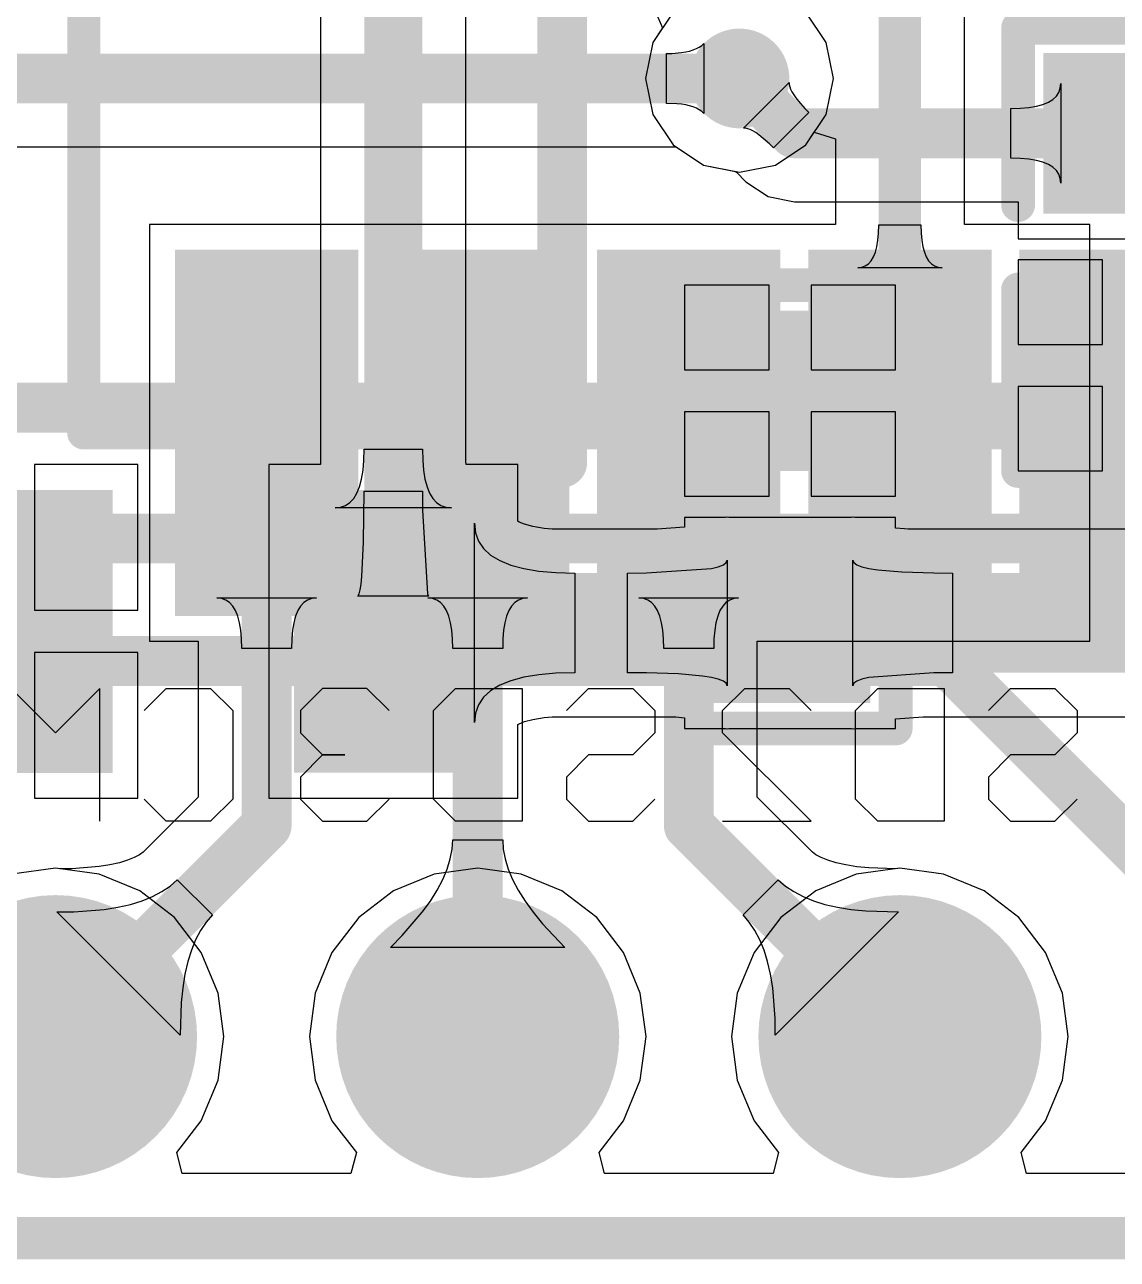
# Model space of a CAD drawing. Header units: millimetres. Extents: x 2.44 to 5.37, y 2.91 to 4.14.
# Drawn here: x 4.1077 to 4.3665, y 2.9072 to 3.1997 of the extents above; entities that cross this region are included whole.
import ezdxf

# ---------------------------------------------------------------- set-up
doc = ezdxf.new("R2010")
doc.units = ezdxf.units.MM
doc.header["$MEASUREMENT"] = 0
for name, color, linetype in [('BottomLayer', 5, 'Continuous'), ('BottomOverlay', 54, 'Continuous'), ('BottomPaste', 16, 'Continuous'), ('BottomSolder', 6, 'Continuous'), ('KeepOutLayer', 6, 'Continuous'), ('MidLayer1', 16, 'Continuous'), ('MidLayer2', 76, 'Continuous'), ('MultiLayer', 9, 'Continuous'), ('PadHoleLayer', 156, 'Continuous'), ('TopLayer', 1, 'Continuous'), ('TopOverlay', 2, 'Continuous'), ('TopPaste', 8, 'Continuous'), ('TopSolder', 216, 'Continuous'), ('ViaHoleLayer', 16, 'Continuous')]:
    doc.layers.add(name, color=color, linetype=linetype)

# ---------------------------------------------------------------- blocks, each defined once
blk = doc.blocks.new('C0603_1')
at = {"layer": 'TopLayer'}
for points in [[(-0.014, -0.008), (0.016, -0.008), (-0.014, 0.022), (0.016, 0.022)], [(0.041, -0.008), (0.071, -0.008), (0.041, 0.022), (0.071, 0.022)]]:
    blk.add_solid(points, dxfattribs=at)
at = {"layer": 'TopOverlay', "const_width": 0.008}
for points in [[(-0.024, -0.018), (-0.024, 0.032)], [(0.018, 0.032), (-0.024, 0.032)], [(0.08, 0.032), (0.038, 0.032)], [(0.081, -0.018), (0.081, 0.032)], [(0.018, -0.018), (-0.024, -0.018)], [(0.08, -0.018), (0.038, -0.018)]]:
    blk.add_lwpolyline(points, dxfattribs=at)
at = {"layer": 'TopOverlay', "const_width": 0.004}
for points in [[(-0.026, 0.032, 1), (-0.022, 0.032, 1)], [(-0.026, 0.032, 1), (-0.022, 0.032, 1)], [(0.016, 0.032, 1), (0.02, 0.032, 1)], [(0.036, 0.032, 1), (0.04, 0.032, 1)], [(0.078, 0.032, 1), (0.082, 0.032, 1)], [(0.079, 0.032, 1), (0.083, 0.032, 1)], [(-0.026, -0.018, 1), (-0.022, -0.018, 1)], [(-0.026, -0.018, 1), (-0.022, -0.018, 1)], [(0.016, -0.018, 1), (0.02, -0.018, 1)], [(0.036, -0.018, 1), (0.04, -0.018, 1)], [(0.078, -0.018, 1), (0.082, -0.018, 1)], [(0.079, -0.018, 1), (0.083, -0.018, 1)]]:
    blk.add_lwpolyline(points, format="xyb", close=True, dxfattribs=at)
at = {"layer": 'TopPaste'}
for points in [[(-0.014, -0.008), (0.016, -0.008), (-0.014, 0.022), (0.016, 0.022)], [(0.041, -0.008), (0.071, -0.008), (0.041, 0.022), (0.071, 0.022)]]:
    blk.add_solid(points, dxfattribs=at)
at = {"layer": 'TopSolder'}
for points in [[(-0.018, -0.012), (0.02, -0.012), (-0.018, 0.026), (0.02, 0.026)], [(0.037, -0.012), (0.075, -0.012), (0.037, 0.026), (0.075, 0.026)]]:
    blk.add_solid(points, dxfattribs=at)
blk = doc.blocks.new('C0603_9')
at = {"layer": 'TopLayer'}
for points in [[(-0.014, -0.008), (0.016, -0.008), (-0.014, 0.022), (0.016, 0.022)], [(0.041, -0.008), (0.071, -0.008), (0.041, 0.022), (0.071, 0.022)]]:
    blk.add_solid(points, dxfattribs=at)
at = {"layer": 'TopOverlay', "const_width": 0.008}
for points in [[(-0.024, 0.032), (0.018, 0.032)], [(-0.024, 0.032), (-0.024, -0.018)], [(0.038, 0.032), (0.08, 0.032)], [(0.081, 0.032), (0.081, -0.018)], [(-0.024, -0.018), (0.018, -0.018)], [(0.038, -0.018), (0.08, -0.018)]]:
    blk.add_lwpolyline(points, dxfattribs=at)
at = {"layer": 'TopOverlay', "const_width": 0.004}
for points in [[(-0.026, 0.032, 1), (-0.022, 0.032, 1)], [(-0.026, 0.032, 1), (-0.022, 0.032, 1)], [(0.016, 0.032, 1), (0.02, 0.032, 1)], [(0.036, 0.032, 1), (0.04, 0.032, 1)], [(0.078, 0.032, 1), (0.082, 0.032, 1)], [(0.079, 0.032, 1), (0.083, 0.032, 1)], [(-0.026, -0.018, 1), (-0.022, -0.018, 1)], [(-0.026, -0.018, 1), (-0.022, -0.018, 1)], [(0.016, -0.018, 1), (0.02, -0.018, 1)], [(0.036, -0.018, 1), (0.04, -0.018, 1)], [(0.078, -0.018, 1), (0.082, -0.018, 1)], [(0.079, -0.018, 1), (0.083, -0.018, 1)]]:
    blk.add_lwpolyline(points, format="xyb", close=True, dxfattribs=at)
at = {"layer": 'TopPaste'}
for points in [[(-0.014, -0.008), (0.016, -0.008), (-0.014, 0.022), (0.016, 0.022)], [(0.041, -0.008), (0.071, -0.008), (0.041, 0.022), (0.071, 0.022)]]:
    blk.add_solid(points, dxfattribs=at)
at = {"layer": 'TopSolder'}
for points in [[(-0.018, -0.012), (0.02, -0.012), (-0.018, 0.026), (0.02, 0.026)], [(0.037, -0.012), (0.075, -0.012), (0.037, 0.026), (0.075, 0.026)]]:
    blk.add_solid(points, dxfattribs=at)
blk = doc.blocks.new('HDR1X12_18')
at = {"layer": 'BottomLayer', "const_width": 0.02953}
for points in [[(0.78524, 0, 1), (0.81476, 0, 1)], [(0.88524, 0, 1), (0.91476, 0, 1)], [(0.98524, 0, 1), (1.01476, 0, 1)]]:
    blk.add_lwpolyline(points, format="xyb", close=True, dxfattribs=at)
at = {"layer": 'BottomSolder', "const_width": 0.03353}
for points in [[(0.78324, 0, 1), (0.81676, 0, 1)], [(0.88324, 0, 1), (0.91676, 0, 1)], [(0.98324, 0, 1), (1.01676, 0, 1)]]:
    blk.add_lwpolyline(points, format="xyb", close=True, dxfattribs=at)
at = {"layer": 'MidLayer1', "const_width": 0.02953}
for points in [[(0.78524, 0, 1), (0.81476, 0, 1)], [(0.88524, 0, 1), (0.91476, 0, 1)], [(0.98524, 0, 1), (1.01476, 0, 1)]]:
    blk.add_lwpolyline(points, format="xyb", close=True, dxfattribs=at)
at = {"layer": 'MidLayer2', "const_width": 0.02953}
for points in [[(0.78524, 0, 1), (0.81476, 0, 1)], [(0.88524, 0, 1), (0.91476, 0, 1)], [(0.98524, 0, 1), (1.01476, 0, 1)]]:
    blk.add_lwpolyline(points, format="xyb", close=True, dxfattribs=at)
at = {"layer": 'MultiLayer', "const_width": 0.02953}
for points in [[(0.78524, 0, 1), (0.81476, 0, 1)], [(0.88524, 0, 1), (0.91476, 0, 1)], [(0.98524, 0, 1), (1.01476, 0, 1)]]:
    blk.add_lwpolyline(points, format="xyb", close=True, dxfattribs=at)
at = {"layer": 'PadHoleLayer', "const_width": 0.01772}
for points in [[(0.79114, 0, 1), (0.80886, 0, 1)], [(0.89114, 0, 1), (0.90886, 0, 1)], [(0.99114, 0, 1), (1.00886, 0, 1)]]:
    blk.add_lwpolyline(points, format="xyb", close=True, dxfattribs=at)
at = {"layer": 'TopLayer', "const_width": 0.02953}
for points in [[(0.78524, 0, 1), (0.81476, 0, 1)], [(0.88524, 0, 1), (0.91476, 0, 1)], [(0.98524, 0, 1), (1.01476, 0, 1)]]:
    blk.add_lwpolyline(points, format="xyb", close=True, dxfattribs=at)
at = {"layer": 'TopSolder', "const_width": 0.03353}
for points in [[(0.78324, 0, 1), (0.81676, 0, 1)], [(0.88324, 0, 1), (0.91676, 0, 1)], [(0.98324, 0, 1), (1.01676, 0, 1)]]:
    blk.add_lwpolyline(points, format="xyb", close=True, dxfattribs=at)
blk = doc.blocks.new('LM39100_37')
at = {"layer": 'TopLayer'}
for points in [[(-0.01749, -0.15653), (0.02149, -0.15653), (-0.01749, -0.09747), (0.02149, -0.09747)], [(0.0725, -0.1565), (0.1115, -0.1565), (0.0725, -0.0975), (0.1115, -0.0975)]]:
    blk.add_solid(points, dxfattribs=at)
at = {"layer": 'TopOverlay', "const_width": 0.01181}
blk.add_lwpolyline([(0.132, -0.087), (0.132, 0.073)], dxfattribs=at)
at = {"layer": 'TopOverlay', "const_width": 0.00591}
blk.add_lwpolyline([(0.12905, -0.087, 1), (0.13495, -0.087, 1)], format="xyb", close=True, dxfattribs=at)
at = {"layer": 'TopPaste'}
for points in [[(-0.01749, -0.15653), (0.02149, -0.15653), (-0.01749, -0.09747), (0.02149, -0.09747)], [(0.0725, -0.1565), (0.1115, -0.1565), (0.0725, -0.0975), (0.1115, -0.0975)]]:
    blk.add_solid(points, dxfattribs=at)
at = {"layer": 'TopSolder'}
for points in [[(-0.02149, -0.16053), (0.02549, -0.16053), (-0.02149, -0.09347), (0.02549, -0.09347)], [(0.0685, -0.1605), (0.1155, -0.1605), (0.0685, -0.0935), (0.1155, -0.0935)]]:
    blk.add_solid(points, dxfattribs=at)
blk = doc.blocks.new('ESP32_WROVER_B_50')
at = {"layer": 'BottomLayer'}
for points in [[(-0.03937, -0.01772), (0.03937, -0.01772), (-0.03937, 0.01772), (0.03937, 0.01772)], [(-0.03937, -0.06772), (0.03937, -0.06772), (-0.03937, -0.03228), (0.03937, -0.03228)], [(-0.03937, -0.11772), (0.03937, -0.11772), (-0.03937, -0.08228), (0.03937, -0.08228)], [(-0.03937, -0.16772), (0.03937, -0.16772), (-0.03937, -0.13228), (0.03937, -0.13228)], [(-0.03937, -0.21772), (0.03937, -0.21772), (-0.03937, -0.18228), (0.03937, -0.18228)]]:
    blk.add_solid(points, dxfattribs=at)
at = {"layer": 'BottomOverlay', "const_width": 0.00787}
for points in [[(0, 0.04331), (0.70866, 0.04331)], [(0, 0.04331), (0, -1.19488)]]:
    blk.add_lwpolyline(points, dxfattribs=at)
at = {"layer": 'BottomOverlay', "const_width": 0.00394}
blk.add_lwpolyline([(-0.00197, 0.04331, 1), (0.00197, 0.04331, 1)], format="xyb", close=True, dxfattribs=at)
blk.add_lwpolyline([(-0.00197, 0.04331, 1), (0.00197, 0.04331, 1)], format="xyb", close=True, dxfattribs=at)
at = {"layer": 'BottomPaste'}
for points in [[(-0.03937, -0.01772), (0.03937, -0.01772), (-0.03937, 0.01772), (0.03937, 0.01772)], [(-0.03937, -0.06772), (0.03937, -0.06772), (-0.03937, -0.03228), (0.03937, -0.03228)], [(-0.03937, -0.11772), (0.03937, -0.11772), (-0.03937, -0.08228), (0.03937, -0.08228)], [(-0.03937, -0.16772), (0.03937, -0.16772), (-0.03937, -0.13228), (0.03937, -0.13228)], [(-0.03937, -0.21772), (0.03937, -0.21772), (-0.03937, -0.18228), (0.03937, -0.18228)]]:
    blk.add_solid(points, dxfattribs=at)
at = {"layer": 'BottomSolder'}
for points in [[(-0.04337, -0.02172), (0.04337, -0.02172), (-0.04337, 0.02172), (0.04337, 0.02172)], [(-0.04337, -0.07172), (0.04337, -0.07172), (-0.04337, -0.02828), (0.04337, -0.02828)], [(-0.04337, -0.12172), (0.04337, -0.12172), (-0.04337, -0.07828), (0.04337, -0.07828)], [(-0.04337, -0.17172), (0.04337, -0.17172), (-0.04337, -0.12828), (0.04337, -0.12828)], [(-0.04337, -0.22172), (0.04337, -0.22172), (-0.04337, -0.17828), (0.04337, -0.17828)]]:
    blk.add_solid(points, dxfattribs=at)

msp = doc.modelspace()

# ---------------------------------------------------------------- linework, layer by layer
at = {"layer": 'BottomLayer'}
for p, q in [((4.33029, 3.15241), (4.33029, 3.29367)), ((4.26679, 3.19406), (4.26747, 3.19442)), ((4.26747, 3.19442), (4.26806, 3.19482)), ((4.26806, 3.19482), (4.26857, 3.19527)), ((4.26857, 3.19527), (4.26857, 3.17873)), ((4.25968, 3.19291), (4.26096, 3.19293)), ((4.25968, 3.18109), (4.25968, 3.19291)), ((4.26096, 3.19293), (4.26324, 3.19312)), ((4.26324, 3.19312), (4.26426, 3.19328)), ((4.26426, 3.19328), (4.26519, 3.1935)), ((4.26519, 3.1935), (4.26603, 3.19376)), ((4.26603, 3.19376), (4.26679, 3.19406)), ((4.26214, 3.181), (4.25968, 3.18109)), ((4.26324, 3.18088), (4.26214, 3.181)), ((4.26426, 3.18072), (4.26324, 3.18088)), ((4.26519, 3.1805), (4.26426, 3.18072)), ((4.26603, 3.18024), (4.26519, 3.1805)), ((4.26679, 3.17994), (4.26603, 3.18024)), ((4.26747, 3.17958), (4.26679, 3.17994)), ((4.26806, 3.17918), (4.26747, 3.17958)), ((4.26857, 3.17873), (4.26806, 3.17918)), ((4.29272, 3.17128), (4.29471, 3.17424)), ((4.29471, 3.17424), (4.29971, 3.17272)), ((4.01272, 3.17078), (4.26179, 3.17078)), ((4.26179, 3.17078), (4.26188, 3.17077)), ((4.26188, 3.17077), (4.26207, 3.17074)), ((4.26207, 3.17074), (4.26849, 3.16645)), ((4.28551, 3.16645), (4.29272, 3.17128)), ((4.29971, 3.17272), (4.29971, 3.15241)), ((4.26849, 3.16645), (4.277, 3.16476)), ((4.277, 3.16476), (4.28551, 3.16645)), ((4.29971, 3.15241), (4.13728, 3.15241)), ((4.13728, 3.15241), (4.13728, 3.05367)), ((4.3098, 3.14865), (4.30995, 3.15037)), ((4.30995, 3.15037), (4.31, 3.15229)), ((4.31, 3.15229), (4.32, 3.15229)), ((4.32, 3.15229), (4.32005, 3.15037)), ((4.32005, 3.15037), (4.3202, 3.14865)), ((4.36, 3.15241), (4.33029, 3.15241)), ((4.36, 3.10304), (4.36, 3.15241)), ((4.30955, 3.14713), (4.3098, 3.14865)), ((4.3202, 3.14865), (4.32045, 3.14713)), ((4.3082, 3.14379), (4.30875, 3.1447)), ((4.30875, 3.1447), (4.3092, 3.14581)), ((4.3092, 3.14581), (4.30955, 3.14713)), ((4.32045, 3.14713), (4.3208, 3.14581)), ((4.3208, 3.14581), (4.32125, 3.1447)), ((4.32125, 3.1447), (4.3218, 3.14379)), ((4.305, 3.14217), (4.30595, 3.14227)), ((4.325, 3.14217), (4.305, 3.14217)), ((4.30595, 3.14227), (4.3068, 3.14257)), ((4.3068, 3.14257), (4.30755, 3.14308)), ((4.30755, 3.14308), (4.3082, 3.14379)), ((4.3218, 3.14379), (4.32245, 3.14308)), ((4.32245, 3.14308), (4.3232, 3.14257)), ((4.3232, 3.14257), (4.32405, 3.14227)), ((4.32405, 3.14227), (4.325, 3.14217)), ((4.36, 3.05367), (4.36, 3.10304)), ((4.15431, 3.06379), (4.15319, 3.06391)), ((4.15319, 3.06391), (4.17681, 3.06391)), ((4.15531, 3.06343), (4.15431, 3.06379)), ((4.1562, 3.06283), (4.15531, 3.06343)), ((4.15697, 3.062), (4.1562, 3.06283)), ((4.1738, 3.06283), (4.17303, 3.062)), ((4.17469, 3.06343), (4.1738, 3.06283)), ((4.17569, 3.06379), (4.17469, 3.06343)), ((4.17681, 3.06391), (4.17569, 3.06379)), ((4.20431, 3.06379), (4.20319, 3.06391)), ((4.20319, 3.06391), (4.22681, 3.06391)), ((4.20531, 3.06343), (4.20431, 3.06379)), ((4.2062, 3.06283), (4.20531, 3.06343)), ((4.20697, 3.062), (4.2062, 3.06283)), ((4.2238, 3.06283), (4.22303, 3.062)), ((4.22469, 3.06343), (4.2238, 3.06283)), ((4.22569, 3.06379), (4.22469, 3.06343)), ((4.22681, 3.06391), (4.22569, 3.06379)), ((4.25431, 3.06379), (4.25319, 3.06391)), ((4.25319, 3.06391), (4.27681, 3.06391)), ((4.25532, 3.06343), (4.25431, 3.06379)), ((4.2562, 3.06283), (4.25532, 3.06343)), ((4.25697, 3.062), (4.2562, 3.06283)), ((4.2738, 3.06283), (4.27303, 3.062)), ((4.27468, 3.06343), (4.2738, 3.06283)), ((4.27569, 3.06379), (4.27468, 3.06343)), ((4.27681, 3.06391), (4.27569, 3.06379)), ((4.15762, 3.06093), (4.15697, 3.062)), ((4.15815, 3.05961), (4.15762, 3.06093)), ((4.15856, 3.05806), (4.15815, 3.05961)), ((4.17185, 3.05961), (4.17144, 3.05806)), ((4.17238, 3.06093), (4.17185, 3.05961)), ((4.17303, 3.062), (4.17238, 3.06093)), ((4.20762, 3.06093), (4.20697, 3.062)), ((4.20815, 3.05961), (4.20762, 3.06093)), ((4.20856, 3.05806), (4.20815, 3.05961)), ((4.22185, 3.05961), (4.22144, 3.05806)), ((4.22238, 3.06093), (4.22185, 3.05961)), ((4.22303, 3.062), (4.22238, 3.06093)), ((4.25762, 3.06093), (4.25697, 3.062)), ((4.25815, 3.05961), (4.25762, 3.06093)), ((4.25856, 3.05806), (4.25815, 3.05961)), ((4.27185, 3.05961), (4.27144, 3.05806)), ((4.27238, 3.06093), (4.27185, 3.05961)), ((4.27303, 3.062), (4.27238, 3.06093)), ((4.15886, 3.05627), (4.15856, 3.05806)), ((4.17144, 3.05806), (4.17114, 3.05627)), ((4.20886, 3.05627), (4.20856, 3.05806)), ((4.22144, 3.05806), (4.22114, 3.05627)), ((4.25886, 3.05627), (4.25856, 3.05806)), ((4.27144, 3.05806), (4.27114, 3.05627)), ((4.13728, 3.05367), (4.14878, 3.05367)), ((4.14878, 3.05367), (4.14878, 3.01672)), ((4.15904, 3.05424), (4.15886, 3.05627)), ((4.15909, 3.05198), (4.15904, 3.05424)), ((4.17096, 3.05424), (4.17091, 3.05198)), ((4.17114, 3.05627), (4.17096, 3.05424)), ((4.20904, 3.05424), (4.20886, 3.05627)), ((4.20909, 3.05198), (4.20904, 3.05424)), ((4.22096, 3.05424), (4.22091, 3.05198)), ((4.22114, 3.05627), (4.22096, 3.05424)), ((4.25904, 3.05424), (4.25886, 3.05627)), ((4.25909, 3.05198), (4.25904, 3.05424)), ((4.27096, 3.05424), (4.27091, 3.05198)), ((4.27114, 3.05627), (4.27096, 3.05424)), ((4.28122, 3.01672), (4.28122, 3.05367)), ((4.28122, 3.05367), (4.36, 3.05367)), ((4.17091, 3.05198), (4.15909, 3.05198)), ((4.22091, 3.05198), (4.20909, 3.05198)), ((4.27091, 3.05198), (4.25909, 3.05198)), ((4.14878, 3.01672), (4.13573, 3.00366)), ((4.29427, 3.00366), (4.28122, 3.01672)), ((4.2085, 3.00208), (4.20895, 3.0044)), ((4.20895, 3.0044), (4.20909, 3.00665)), ((4.20909, 3.00665), (4.22091, 3.00665)), ((4.22091, 3.00665), (4.22105, 3.0044)), ((4.22105, 3.0044), (4.2215, 3.00208)), ((4.13011, 3.00118), (4.12783, 3.00066)), ((4.13204, 3.00178), (4.13011, 3.00118)), ((4.13364, 3.00243), (4.13204, 3.00178)), ((4.1349, 3.0031), (4.13364, 3.00243)), ((4.13573, 3.00366), (4.1349, 3.0031)), ((4.20777, 2.99969), (4.2085, 3.00208)), ((4.2215, 3.00208), (4.22223, 2.99969)), ((4.2951, 3.0031), (4.29427, 3.00366)), ((4.29636, 3.00243), (4.2951, 3.0031)), ((4.29796, 3.00178), (4.29636, 3.00243)), ((4.29989, 3.00118), (4.29796, 3.00178)), ((4.30217, 3.00066), (4.29989, 3.00118)), ((4.115, 2.99987), (4.10468, 2.99851)), ((4.11605, 2.99973), (4.115, 2.99987)), ((4.11886, 2.99976), (4.11605, 2.99973)), ((4.12534, 3.00026), (4.11886, 2.99976)), ((4.12783, 3.00066), (4.12534, 3.00026)), ((4.20673, 2.99723), (4.20777, 2.99969)), ((4.22223, 2.99969), (4.22327, 2.99723)), ((4.30479, 3.00024), (4.30217, 3.00066)), ((4.30763, 2.99995), (4.30479, 3.00024)), ((4.31407, 2.99975), (4.30763, 2.99995)), ((4.315, 2.99987), (4.31407, 2.99975)), ((4.32532, 2.99851), (4.315, 2.99987)), ((4.33493, 2.99453), (4.32532, 2.99851)), ((4.14016, 2.99435), (4.14211, 2.99567)), ((4.14211, 2.99567), (4.14381, 2.99716)), ((4.14381, 2.99716), (4.15216, 2.98881)), ((4.2054, 2.99471), (4.20673, 2.99723)), ((4.22327, 2.99723), (4.2246, 2.99471)), ((4.27784, 2.98881), (4.28619, 2.99716)), ((4.28619, 2.99716), (4.28789, 2.99567)), ((4.28789, 2.99567), (4.28984, 2.99435)), ((4.13548, 2.99218), (4.13795, 2.99318)), ((4.13795, 2.99318), (4.14016, 2.99435)), ((4.20378, 2.99212), (4.2054, 2.99471)), ((4.2246, 2.99471), (4.22622, 2.99212)), ((4.28984, 2.99435), (4.29205, 2.99318)), ((4.29205, 2.99318), (4.29452, 2.99218)), ((4.34319, 2.98819), (4.33493, 2.99453)), ((4.1153, 2.98953), (4.1193, 2.98957)), ((4.14453, 2.9603), (4.1153, 2.98953)), ((4.1193, 2.98957), (4.12654, 2.99013)), ((4.12654, 2.99013), (4.12978, 2.99065)), ((4.12978, 2.99065), (4.13276, 2.99133)), ((4.13276, 2.99133), (4.13548, 2.99218)), ((4.19714, 2.98395), (4.20186, 2.98947)), ((4.20186, 2.98947), (4.20378, 2.99212)), ((4.22622, 2.99212), (4.22814, 2.98947)), ((4.22814, 2.98947), (4.23035, 2.98674)), ((4.3147, 2.98953), (4.28547, 2.9603)), ((4.29452, 2.99218), (4.29724, 2.99133)), ((4.29724, 2.99133), (4.30022, 2.99065)), ((4.30022, 2.99065), (4.30346, 2.99013)), ((4.30346, 2.99013), (4.30695, 2.98977)), ((4.30695, 2.98977), (4.3147, 2.98953)), ((4.15067, 2.98711), (4.14935, 2.98516)), ((4.15216, 2.98881), (4.15067, 2.98711)), ((4.23035, 2.98674), (4.23567, 2.98109)), ((4.27933, 2.98711), (4.27784, 2.98881)), ((4.28065, 2.98516), (4.27933, 2.98711)), ((4.34953, 2.97993), (4.34319, 2.98819)), ((4.14935, 2.98516), (4.14818, 2.98295)), ((4.19433, 2.98109), (4.19714, 2.98395)), ((4.28182, 2.98295), (4.28065, 2.98516)), ((4.14818, 2.98295), (4.14718, 2.98048)), ((4.23567, 2.98109), (4.19433, 2.98109)), ((4.28282, 2.98048), (4.28182, 2.98295)), ((4.14633, 2.97776), (4.14565, 2.97478)), ((4.14718, 2.98048), (4.14633, 2.97776)), ((4.28367, 2.97776), (4.28282, 2.98048)), ((4.28435, 2.97478), (4.28367, 2.97776)), ((4.35351, 2.97032), (4.34953, 2.97993)), ((4.14565, 2.97478), (4.14513, 2.97154)), ((4.28487, 2.97154), (4.28435, 2.97478)), ((4.14513, 2.97154), (4.14477, 2.96805)), ((4.28543, 2.9643), (4.28487, 2.97154)), ((4.35487, 2.96), (4.35351, 2.97032)), ((4.14477, 2.96805), (4.14453, 2.9603)), ((4.28547, 2.9603), (4.28543, 2.9643)), ((4.35351, 2.94968), (4.35487, 2.96)), ((4.34953, 2.94007), (4.35351, 2.94968)), ((4.34375, 2.93253), (4.34953, 2.94007)), ((4.34502, 2.92753), (4.34375, 2.93253)), ((4.38498, 2.92753), (4.34502, 2.92753))]:
    msp.add_line(p, q, dxfattribs=at)
for points, const_width in [([(4.315, 3.10304), (4.315, 3.3)], 0.01), ([(4.006, 3.187), (4.277, 3.187)], 0.01181), ([(4.165, 3.01), (4.165, 3.10304)], 0.01181), ([(4.215, 2.96), (4.215, 3.10304)], 0.01181), ([(4.265, 3.01), (4.265, 3.10304)], 0.01181), ([(4.115, 2.96), (4.165, 3.01)], 0.01181), ([(4.265, 3.01), (4.315, 2.96)], 0.01181)]:
    msp.add_lwpolyline(points, dxfattribs=dict(at, const_width=const_width))
for points, const_width in [([(4.27109, 3.187, 1), (4.28291, 3.187, 1)], 0.01181), ([(4.27405, 3.187, 1), (4.27995, 3.187, 1)], 0.00591), ([(4.16205, 3.10304, 1), (4.16795, 3.10304, 1)], 0.00591), ([(4.21205, 3.10304, 1), (4.21795, 3.10304, 1)], 0.00591), ([(4.26205, 3.10304, 1), (4.26795, 3.10304, 1)], 0.00591), ([(4.3125, 3.10304, 1), (4.3175, 3.10304, 1)], 0.005), ([(4.16205, 3.01, 1), (4.16795, 3.01, 1)], 0.00591), ([(4.16205, 3.01, 1), (4.16795, 3.01, 1)], 0.00591), ([(4.26205, 3.01, 1), (4.26795, 3.01, 1)], 0.00591), ([(4.26205, 3.01, 1), (4.26795, 3.01, 1)], 0.00591), ([(4.11205, 2.96, 1), (4.11795, 2.96, 1)], 0.00591), ([(4.21205, 2.96, 1), (4.21795, 2.96, 1)], 0.00591), ([(4.31205, 2.96, 1), (4.31795, 2.96, 1)], 0.00591)]:
    msp.add_lwpolyline(points, format="xyb", close=True, dxfattribs=dict(at, const_width=const_width))
at = {"layer": 'BottomOverlay'}
for p, q in [((4.115, 3.03199), (4.1045, 3.04249)), ((4.1255, 3.04249), (4.115, 3.03199)), ((4.1255, 3.011), (4.1255, 3.04249)), ((4.13599, 3.03724), (4.14124, 3.04249)), ((4.14124, 3.04249), (4.15173, 3.04249)), ((4.15173, 3.04249), (4.15698, 3.03724)), ((4.17827, 3.04249), (4.17302, 3.03724)), ((4.18876, 3.04249), (4.17827, 3.04249)), ((4.19401, 3.03724), (4.18876, 3.04249)), ((4.2045, 3.03724), (4.20975, 3.04249)), ((4.20975, 3.04249), (4.2255, 3.04249)), ((4.2255, 3.04249), (4.2255, 3.011)), ((4.23599, 3.03724), (4.24124, 3.04249)), ((4.24124, 3.04249), (4.25173, 3.04249)), ((4.25173, 3.04249), (4.25698, 3.03724)), ((4.27302, 3.03724), (4.27827, 3.04249)), ((4.27827, 3.04249), (4.28876, 3.04249)), ((4.28876, 3.04249), (4.29401, 3.03724)), ((4.3045, 3.03724), (4.30975, 3.04249)), ((4.30975, 3.04249), (4.3255, 3.04249)), ((4.3255, 3.04249), (4.3255, 3.011)), ((4.33599, 3.03724), (4.34124, 3.04249)), ((4.34124, 3.04249), (4.35173, 3.04249)), ((4.35173, 3.04249), (4.35698, 3.03724)), ((4.15698, 3.03724), (4.15698, 3.01625)), ((4.17302, 3.03724), (4.17302, 3.03199)), ((4.2045, 3.01625), (4.2045, 3.03724)), ((4.25698, 3.03724), (4.25698, 3.03199)), ((4.27302, 3.03199), (4.27302, 3.03724)), ((4.3045, 3.01625), (4.3045, 3.03724)), ((4.35698, 3.03724), (4.35698, 3.03199)), ((4.17302, 3.03199), (4.17827, 3.02674)), ((4.25698, 3.03199), (4.25173, 3.02674)), ((4.29401, 3.011), (4.27302, 3.03199)), ((4.35698, 3.03199), (4.35173, 3.02674)), ((4.17827, 3.02674), (4.17302, 3.0215)), ((4.17827, 3.02674), (4.18351, 3.02674)), ((4.18351, 3.02674), (4.17827, 3.02674)), ((4.24124, 3.02674), (4.23599, 3.0215)), ((4.25173, 3.02674), (4.24124, 3.02674)), ((4.34124, 3.02674), (4.33599, 3.0215)), ((4.35173, 3.02674), (4.34124, 3.02674)), ((4.17302, 3.0215), (4.17302, 3.01625)), ((4.23599, 3.0215), (4.23599, 3.01625)), ((4.33599, 3.0215), (4.33599, 3.01625)), ((4.14124, 3.011), (4.13599, 3.01625)), ((4.15698, 3.01625), (4.15173, 3.011)), ((4.17302, 3.01625), (4.17827, 3.011)), ((4.18876, 3.011), (4.19401, 3.01625)), ((4.20975, 3.011), (4.2045, 3.01625)), ((4.23599, 3.01625), (4.24124, 3.011)), ((4.25173, 3.011), (4.25698, 3.01625)), ((4.30975, 3.011), (4.3045, 3.01625)), ((4.33599, 3.01625), (4.34124, 3.011)), ((4.35173, 3.011), (4.35698, 3.01625)), ((4.15173, 3.011), (4.14124, 3.011)), ((4.17827, 3.011), (4.18876, 3.011)), ((4.2255, 3.011), (4.20975, 3.011)), ((4.24124, 3.011), (4.25173, 3.011)), ((4.27302, 3.011), (4.29401, 3.011)), ((4.3255, 3.011), (4.30975, 3.011)), ((4.34124, 3.011), (4.35173, 3.011))]:
    msp.add_line(p, q, dxfattribs=at)
at = {"layer": 'KeepOutLayer', "const_width": 0.01}
msp.add_lwpolyline([(3.61132, 2.91224), (5.27986, 2.91224)], dxfattribs=at)
at = {"layer": 'MidLayer1'}
for p, q in [((4.26128, 3.20272), (4.25645, 3.19551)), ((4.29755, 3.19551), (4.29272, 3.20272)), ((4.25645, 3.19551), (4.25476, 3.187)), ((4.29924, 3.187), (4.29755, 3.19551)), ((4.25476, 3.187), (4.25645, 3.17849)), ((4.29755, 3.17849), (4.29924, 3.187)), ((4.25645, 3.17849), (4.26128, 3.17128)), ((4.29272, 3.17128), (4.29755, 3.17849)), ((4.26128, 3.17128), (4.26849, 3.16645)), ((4.28551, 3.16645), (4.29272, 3.17128)), ((4.26849, 3.16645), (4.277, 3.16476)), ((4.277, 3.16476), (4.28551, 3.16645)), ((4.115, 2.99987), (4.10468, 2.99851)), ((4.12532, 2.99851), (4.115, 2.99987)), ((4.13493, 2.99453), (4.12532, 2.99851)), ((4.20468, 2.99851), (4.19507, 2.99453)), ((4.215, 2.99987), (4.20468, 2.99851)), ((4.22532, 2.99851), (4.215, 2.99987)), ((4.23493, 2.99453), (4.22532, 2.99851)), ((4.30468, 2.99851), (4.29507, 2.99453)), ((4.315, 2.99987), (4.30468, 2.99851)), ((4.32532, 2.99851), (4.315, 2.99987)), ((4.33493, 2.99453), (4.32532, 2.99851)), ((4.14319, 2.98819), (4.13493, 2.99453)), ((4.19507, 2.99453), (4.18681, 2.98819)), ((4.24319, 2.98819), (4.23493, 2.99453)), ((4.29507, 2.99453), (4.28681, 2.98819)), ((4.34319, 2.98819), (4.33493, 2.99453)), ((4.14953, 2.97993), (4.14319, 2.98819)), ((4.18681, 2.98819), (4.18047, 2.97993)), ((4.24953, 2.97993), (4.24319, 2.98819)), ((4.28681, 2.98819), (4.28047, 2.97993)), ((4.34953, 2.97993), (4.34319, 2.98819)), ((4.15351, 2.97032), (4.14953, 2.97993)), ((4.18047, 2.97993), (4.17649, 2.97032)), ((4.25351, 2.97032), (4.24953, 2.97993)), ((4.28047, 2.97993), (4.27649, 2.97032)), ((4.35351, 2.97032), (4.34953, 2.97993)), ((4.15487, 2.96), (4.15351, 2.97032)), ((4.17649, 2.97032), (4.17513, 2.96)), ((4.25487, 2.96), (4.25351, 2.97032)), ((4.27649, 2.97032), (4.27513, 2.96)), ((4.35487, 2.96), (4.35351, 2.97032)), ((4.15351, 2.94968), (4.15487, 2.96)), ((4.17513, 2.96), (4.17649, 2.94968)), ((4.25351, 2.94968), (4.25487, 2.96)), ((4.27513, 2.96), (4.27649, 2.94968)), ((4.35351, 2.94968), (4.35487, 2.96)), ((4.14953, 2.94007), (4.15351, 2.94968)), ((4.17649, 2.94968), (4.18047, 2.94007)), ((4.24953, 2.94007), (4.25351, 2.94968)), ((4.27649, 2.94968), (4.28047, 2.94007)), ((4.34953, 2.94007), (4.35351, 2.94968)), ((4.14375, 2.93253), (4.14953, 2.94007)), ((4.18047, 2.94007), (4.18625, 2.93253)), ((4.24375, 2.93253), (4.24953, 2.94007)), ((4.28047, 2.94007), (4.28625, 2.93253)), ((4.34375, 2.93253), (4.34953, 2.94007)), ((4.14502, 2.92753), (4.14375, 2.93253)), ((4.18625, 2.93253), (4.18498, 2.92753)), ((4.24502, 2.92753), (4.24375, 2.93253)), ((4.28625, 2.93253), (4.28498, 2.92753)), ((4.34502, 2.92753), (4.34375, 2.93253)), ((4.18498, 2.92753), (4.14502, 2.92753)), ((4.28498, 2.92753), (4.24502, 2.92753)), ((4.38498, 2.92753), (4.34502, 2.92753))]:
    msp.add_line(p, q, dxfattribs=at)
at = {"layer": 'MidLayer1', "const_width": 0.01181}
msp.add_lwpolyline([(4.27109, 3.187, 1), (4.28291, 3.187, 1)], format="xyb", close=True, dxfattribs=at)
at = {"layer": 'MidLayer2'}
for points, const_width in [([(4.27109, 3.187, 1), (4.28291, 3.187, 1)], 0.01181), ([(4.32305, 3.049, 1), (4.32895, 3.049, 1)], 0.00591), ([(4.32305, 3.049, 1), (4.32895, 3.049, 1)], 0.00591)]:
    msp.add_lwpolyline(points, format="xyb", close=True, dxfattribs=dict(at, const_width=const_width))
at = {"layer": 'MidLayer2', "const_width": 0.01181}
for points in [[(3.818, 3.109), (4.466, 3.109)], [(3.803, 3.078), (4.397, 3.078)], [(3.792, 3.049), (4.326, 3.049)], [(4.326, 3.049), (4.415, 2.96)]]:
    msp.add_lwpolyline(points, dxfattribs=at)
at = {"layer": 'MultiLayer', "const_width": 0.01181}
msp.add_lwpolyline([(4.27109, 3.187, 1), (4.28291, 3.187, 1)], format="xyb", close=True, dxfattribs=at)
at = {"layer": 'TopLayer'}
for p, q in [((4.17778, 3.26453), (4.17778, 3.09621)), ((4.21222, 3.09621), (4.21222, 3.26522)), ((4.25656, 3.20405), (4.25878, 3.19899)), ((4.25878, 3.19899), (4.25645, 3.19551)), ((4.25645, 3.19551), (4.25476, 3.187)), ((4.25476, 3.187), (4.25645, 3.17849)), ((4.27793, 3.17523), (4.28877, 3.18607)), ((4.28877, 3.18607), (4.28879, 3.18558)), ((4.28879, 3.18558), (4.2889, 3.18505)), ((4.353, 3.18469), (4.35312, 3.18581)), ((4.35312, 3.18581), (4.35312, 3.16219)), ((4.2889, 3.18505), (4.28912, 3.18446)), ((4.28912, 3.18446), (4.28943, 3.18382)), ((4.28943, 3.18382), (4.28984, 3.18313)), ((4.28984, 3.18313), (4.29036, 3.18239)), ((4.29036, 3.18239), (4.29097, 3.1816)), ((4.35123, 3.18203), (4.35206, 3.1828)), ((4.35206, 3.1828), (4.35265, 3.18369)), ((4.35265, 3.18369), (4.353, 3.18469)), ((4.29097, 3.1816), (4.2925, 3.17987)), ((4.2925, 3.17987), (4.29342, 3.17893)), ((4.34131, 3.17991), (4.34355, 3.17996)), ((4.34131, 3.16809), (4.34131, 3.17991)), ((4.34355, 3.17996), (4.34556, 3.18014)), ((4.34556, 3.18014), (4.34733, 3.18044)), ((4.34733, 3.18044), (4.34887, 3.18085)), ((4.34887, 3.18085), (4.35017, 3.18138)), ((4.35017, 3.18138), (4.35123, 3.18203)), ((4.25645, 3.17849), (4.26128, 3.17128)), ((4.29342, 3.17893), (4.28507, 3.17058)), ((4.27842, 3.17521), (4.27793, 3.17523)), ((4.27895, 3.1751), (4.27842, 3.17521)), ((4.27954, 3.17488), (4.27895, 3.1751)), ((4.28018, 3.17457), (4.27954, 3.17488)), ((4.28087, 3.17416), (4.28018, 3.17457)), ((4.28161, 3.17364), (4.28087, 3.17416)), ((4.28413, 3.1715), (4.28161, 3.17364)), ((4.26128, 3.17128), (4.26849, 3.16645)), ((4.28507, 3.17058), (4.28413, 3.1715)), ((4.34355, 3.16804), (4.34131, 3.16809)), ((4.34556, 3.16786), (4.34355, 3.16804)), ((4.34733, 3.16756), (4.34556, 3.16786)), ((4.26849, 3.16645), (4.2761, 3.16494)), ((4.2761, 3.16494), (4.27627, 3.16479)), ((4.34887, 3.16715), (4.34733, 3.16756)), ((4.35017, 3.16662), (4.34887, 3.16715)), ((4.35123, 3.16597), (4.35017, 3.16662)), ((4.35206, 3.1652), (4.35123, 3.16597)), ((4.35265, 3.16432), (4.35206, 3.1652)), ((4.27627, 3.16479), (4.27853, 3.16253)), ((4.27853, 3.16253), (4.28379, 3.15902)), ((4.353, 3.16331), (4.35265, 3.16432)), ((4.35312, 3.16219), (4.353, 3.16331)), ((4.28379, 3.15902), (4.29, 3.15778)), ((4.29, 3.15778), (4.343, 3.15778)), ((4.343, 3.15778), (4.343, 3.149)), ((4.343, 3.149), (4.38769, 3.149)), ((4.363, 3.144), (4.343, 3.144)), ((4.343, 3.144), (4.343, 3.124)), ((4.363, 3.124), (4.363, 3.144)), ((4.284, 3.138), (4.264, 3.138)), ((4.264, 3.138), (4.264, 3.118)), ((4.284, 3.118), (4.284, 3.138)), ((4.314, 3.138), (4.294, 3.138)), ((4.294, 3.138), (4.294, 3.118)), ((4.314, 3.118), (4.314, 3.138)), ((4.343, 3.124), (4.363, 3.124)), ((4.264, 3.118), (4.284, 3.118)), ((4.294, 3.118), (4.314, 3.118)), ((4.363, 3.114), (4.343, 3.114)), ((4.343, 3.114), (4.343, 3.094)), ((4.363, 3.094), (4.363, 3.114)), ((4.284, 3.108), (4.264, 3.108)), ((4.264, 3.108), (4.264, 3.088)), ((4.284, 3.088), (4.284, 3.108)), ((4.314, 3.108), (4.294, 3.108)), ((4.294, 3.108), (4.294, 3.088)), ((4.314, 3.088), (4.314, 3.108)), ((4.18804, 3.09652), (4.18811, 3.09916)), ((4.18811, 3.09916), (4.20189, 3.09916)), ((4.20189, 3.09916), (4.20196, 3.09652)), ((4.13449, 3.09553), (4.11, 3.09553)), ((4.11, 3.09553), (4.11, 3.061)), ((4.13449, 3.061), (4.13449, 3.09553)), ((4.17772, 3.0955), (4.1655, 3.0955)), ((4.1655, 3.0955), (4.1655, 3.0165)), ((4.17778, 3.09621), (4.17772, 3.0955)), ((4.18783, 3.09416), (4.18804, 3.09652)), ((4.20196, 3.09652), (4.20217, 3.09416)), ((4.21228, 3.0955), (4.21222, 3.09621)), ((4.2245, 3.0955), (4.21228, 3.0955)), ((4.2245, 3.08208), (4.2245, 3.0955)), ((4.18701, 3.09026), (4.18749, 3.09207)), ((4.18749, 3.09207), (4.18783, 3.09416)), ((4.20217, 3.09416), (4.20251, 3.09207)), ((4.20251, 3.09207), (4.20299, 3.09026)), ((4.343, 3.094), (4.363, 3.094)), ((4.18639, 3.08873), (4.18701, 3.09026)), ((4.18798, 3.07715), (4.18811, 3.08922)), ((4.18811, 3.08922), (4.20189, 3.08922)), ((4.20189, 3.08922), (4.2019, 3.08475)), ((4.20299, 3.09026), (4.20361, 3.08873)), ((4.1837, 3.08582), (4.18473, 3.08651)), ((4.18473, 3.08651), (4.18563, 3.08748)), ((4.18563, 3.08748), (4.18639, 3.08873)), ((4.20361, 3.08873), (4.20437, 3.08748)), ((4.20437, 3.08748), (4.20527, 3.08651)), ((4.20527, 3.08651), (4.2063, 3.08582)), ((4.264, 3.088), (4.284, 3.088)), ((4.294, 3.088), (4.314, 3.088)), ((4.18122, 3.08526), (4.18253, 3.0854)), ((4.20878, 3.08526), (4.18122, 3.08526)), ((4.18253, 3.0854), (4.1837, 3.08582)), ((4.2019, 3.08475), (4.20308, 3.06486)), ((4.2063, 3.08582), (4.20747, 3.0854)), ((4.20747, 3.0854), (4.20878, 3.08526)), ((4.27368, 3.083), (4.264, 3.083)), ((4.264, 3.083), (4.264, 3.08069)), ((4.27404, 3.08308), (4.27368, 3.083)), ((4.27408, 3.08307), (4.27404, 3.08308)), ((4.27412, 3.08308), (4.27408, 3.08307)), ((4.2745, 3.083), (4.27412, 3.08308)), ((4.3035, 3.083), (4.2745, 3.083)), ((4.30388, 3.08308), (4.3035, 3.083)), ((4.30392, 3.08307), (4.30388, 3.08308)), ((4.30396, 3.08308), (4.30392, 3.08307)), ((4.30432, 3.083), (4.30396, 3.08308)), ((4.314, 3.083), (4.30432, 3.083)), ((4.314, 3.08045), (4.314, 3.083)), ((4.21426, 3.03438), (4.21426, 3.08162)), ((4.21426, 3.08162), (4.2145, 3.07938)), ((4.2248, 3.0819), (4.2245, 3.08208)), ((4.22606, 3.08138), (4.2248, 3.0819)), ((4.22805, 3.08085), (4.22606, 3.08138)), ((4.23074, 3.08041), (4.22805, 3.08085)), ((4.23265, 3.08024), (4.23074, 3.08041)), ((4.2575, 3.08024), (4.23265, 3.08024)), ((4.264, 3.08069), (4.2575, 3.08024)), ((4.31606, 3.08027), (4.314, 3.08045)), ((4.317, 3.08024), (4.31606, 3.08027)), ((4.52179, 3.08024), (4.317, 3.08024)), ((4.18758, 3.06903), (4.18798, 3.07715)), ((4.2145, 3.07938), (4.21521, 3.07737)), ((4.21521, 3.07737), (4.2164, 3.0756)), ((4.2164, 3.0756), (4.21806, 3.07406)), ((4.21806, 3.07406), (4.2202, 3.07276)), ((4.2202, 3.07276), (4.22281, 3.0717)), ((4.22281, 3.0717), (4.22589, 3.07087)), ((4.27034, 3.07092), (4.27199, 3.07131)), ((4.27199, 3.07131), (4.27318, 3.07178)), ((4.27318, 3.07178), (4.27388, 3.0723)), ((4.27388, 3.0723), (4.27412, 3.07288)), ((4.27412, 3.07288), (4.27412, 3.04312)), ((4.30388, 3.04312), (4.30388, 3.07288)), ((4.30388, 3.07288), (4.30412, 3.0723)), ((4.30412, 3.0723), (4.30482, 3.07178)), ((4.30482, 3.07178), (4.30601, 3.07131)), ((4.30601, 3.07131), (4.30766, 3.07092)), ((4.18739, 3.0672), (4.18758, 3.06903)), ((4.22589, 3.07087), (4.22945, 3.07028)), ((4.22945, 3.07028), (4.23349, 3.06993)), ((4.23349, 3.06993), (4.238, 3.06981)), ((4.238, 3.06981), (4.238, 3.04619)), ((4.2505, 3.06981), (4.25499, 3.06984)), ((4.2505, 3.04619), (4.2505, 3.06981)), ((4.25499, 3.06984), (4.27034, 3.07092)), ((4.30766, 3.07092), (4.30979, 3.07058)), ((4.30979, 3.07058), (4.31545, 3.07009)), ((4.31545, 3.07009), (4.32301, 3.06984)), ((4.32301, 3.06984), (4.3275, 3.06981)), ((4.3275, 3.06981), (4.3275, 3.04619)), ((4.18692, 3.06486), (4.18717, 3.06581)), ((4.18717, 3.06581), (4.18739, 3.0672)), ((4.18664, 3.06435), (4.18692, 3.06486)), ((4.20336, 3.06435), (4.18664, 3.06435)), ((4.20308, 3.06486), (4.20336, 3.06435)), ((4.11, 3.061), (4.13449, 3.061)), ((4.13449, 3.051), (4.11, 3.051)), ((4.11, 3.051), (4.11, 3.01647)), ((4.13449, 3.01647), (4.13449, 3.051)), ((4.22589, 3.04513), (4.22281, 3.0443)), ((4.22945, 3.04572), (4.22589, 3.04513)), ((4.23349, 3.04607), (4.22945, 3.04572)), ((4.238, 3.04619), (4.23349, 3.04607)), ((4.25499, 3.04616), (4.2505, 3.04619)), ((4.26255, 3.04591), (4.25499, 3.04616)), ((4.26821, 3.04542), (4.26255, 3.04591)), ((4.27034, 3.04508), (4.26821, 3.04542)), ((4.27199, 3.04469), (4.27034, 3.04508)), ((4.30766, 3.04508), (4.30601, 3.04469)), ((4.32301, 3.04616), (4.30766, 3.04508)), ((4.3275, 3.04619), (4.32301, 3.04616)), ((4.2202, 3.04324), (4.21806, 3.04194)), ((4.22281, 3.0443), (4.2202, 3.04324)), ((4.27318, 3.04422), (4.27199, 3.04469)), ((4.27388, 3.0437), (4.27318, 3.04422)), ((4.27412, 3.04312), (4.27388, 3.0437)), ((4.30412, 3.0437), (4.30388, 3.04312)), ((4.30482, 3.04422), (4.30412, 3.0437)), ((4.30601, 3.04469), (4.30482, 3.04422)), ((4.2164, 3.0404), (4.21521, 3.03863)), ((4.21806, 3.04194), (4.2164, 3.0404)), ((4.2145, 3.03662), (4.21426, 3.03438)), ((4.21521, 3.03863), (4.2145, 3.03662)), ((4.2245, 3.03392), (4.2248, 3.0341)), ((4.2245, 3.0165), (4.2245, 3.03392)), ((4.2248, 3.0341), (4.22606, 3.03462)), ((4.22606, 3.03462), (4.22805, 3.03515)), ((4.22805, 3.03515), (4.23074, 3.03559)), ((4.23074, 3.03559), (4.23265, 3.03576)), ((4.23265, 3.03576), (4.261, 3.03576)), ((4.261, 3.03576), (4.26194, 3.03573)), ((4.26194, 3.03573), (4.264, 3.03555)), ((4.264, 3.03555), (4.264, 3.033)), ((4.314, 3.03531), (4.3205, 3.03576)), ((4.314, 3.033), (4.314, 3.03531)), ((4.3205, 3.03576), (4.531, 3.03576)), ((4.264, 3.033), (4.27368, 3.033)), ((4.27368, 3.033), (4.27404, 3.03292)), ((4.27404, 3.03292), (4.27408, 3.03293)), ((4.27408, 3.03293), (4.27412, 3.03292)), ((4.27412, 3.03292), (4.2745, 3.033)), ((4.2745, 3.033), (4.3035, 3.033)), ((4.3035, 3.033), (4.30388, 3.03292)), ((4.30388, 3.03292), (4.30392, 3.03293)), ((4.30392, 3.03293), (4.30396, 3.03292)), ((4.30396, 3.03292), (4.30432, 3.033)), ((4.30432, 3.033), (4.314, 3.033)), ((4.11, 3.01647), (4.13449, 3.01647)), ((4.1655, 3.0165), (4.2245, 3.0165)), ((4.115, 2.99987), (4.10468, 2.99851)), ((4.12532, 2.99851), (4.115, 2.99987)), ((4.13493, 2.99453), (4.12532, 2.99851)), ((4.20468, 2.99851), (4.19507, 2.99453)), ((4.215, 2.99987), (4.20468, 2.99851)), ((4.22532, 2.99851), (4.215, 2.99987)), ((4.23493, 2.99453), (4.22532, 2.99851)), ((4.30468, 2.99851), (4.29507, 2.99453)), ((4.315, 2.99987), (4.30468, 2.99851)), ((4.32532, 2.99851), (4.315, 2.99987)), ((4.33493, 2.99453), (4.32532, 2.99851)), ((4.14319, 2.98819), (4.13493, 2.99453)), ((4.19507, 2.99453), (4.18681, 2.98819)), ((4.24319, 2.98819), (4.23493, 2.99453)), ((4.29507, 2.99453), (4.28681, 2.98819)), ((4.34319, 2.98819), (4.33493, 2.99453)), ((4.14953, 2.97993), (4.14319, 2.98819)), ((4.18681, 2.98819), (4.18047, 2.97993)), ((4.24953, 2.97993), (4.24319, 2.98819)), ((4.28681, 2.98819), (4.28047, 2.97993)), ((4.34953, 2.97993), (4.34319, 2.98819)), ((4.15351, 2.97032), (4.14953, 2.97993)), ((4.18047, 2.97993), (4.17649, 2.97032)), ((4.25351, 2.97032), (4.24953, 2.97993)), ((4.28047, 2.97993), (4.27649, 2.97032)), ((4.35351, 2.97032), (4.34953, 2.97993)), ((4.15487, 2.96), (4.15351, 2.97032)), ((4.17649, 2.97032), (4.17513, 2.96)), ((4.25487, 2.96), (4.25351, 2.97032)), ((4.27649, 2.97032), (4.27513, 2.96)), ((4.35487, 2.96), (4.35351, 2.97032)), ((4.15351, 2.94968), (4.15487, 2.96)), ((4.17513, 2.96), (4.17649, 2.94968)), ((4.25351, 2.94968), (4.25487, 2.96)), ((4.27513, 2.96), (4.27649, 2.94968)), ((4.35351, 2.94968), (4.35487, 2.96)), ((4.14953, 2.94007), (4.15351, 2.94968)), ((4.17649, 2.94968), (4.18047, 2.94007)), ((4.24953, 2.94007), (4.25351, 2.94968)), ((4.27649, 2.94968), (4.28047, 2.94007)), ((4.34953, 2.94007), (4.35351, 2.94968)), ((4.14375, 2.93253), (4.14953, 2.94007)), ((4.18047, 2.94007), (4.18625, 2.93253)), ((4.24375, 2.93253), (4.24953, 2.94007)), ((4.28047, 2.94007), (4.28625, 2.93253)), ((4.34375, 2.93253), (4.34953, 2.94007)), ((4.14502, 2.92753), (4.14375, 2.93253)), ((4.18625, 2.93253), (4.18498, 2.92753)), ((4.24502, 2.92753), (4.24375, 2.93253)), ((4.28625, 2.93253), (4.28498, 2.92753)), ((4.34502, 2.92753), (4.34375, 2.93253)), ((4.18498, 2.92753), (4.14502, 2.92753)), ((4.28498, 2.92753), (4.24502, 2.92753)), ((4.38498, 2.92753), (4.34502, 2.92753))]:
    msp.add_line(p, q, dxfattribs=at)
for points, const_width in [([(4.195, 3.056), (4.195, 3.27235)], 0.01378), ([(4.277, 3.187), (4.29, 3.174)], 0.01181), ([(4.29, 3.174), (4.368, 3.174)], 0.01181), ([(4.368, 3.174), (4.391, 3.174)], 0.01181), ([(4.195, 3.056), (4.197, 3.058)], 0.02362), ([(4.197, 3.058), (4.289, 3.058)], 0.02362), ([(4.289, 3.058), (4.531, 3.058)], 0.02362)]:
    msp.add_lwpolyline(points, dxfattribs=dict(at, const_width=const_width))
for points, const_width in [([(4.27109, 3.187, 1), (4.28291, 3.187, 1)], 0.01181), ([(4.27405, 3.187, 1), (4.27995, 3.187, 1)], 0.00591), ([(4.28705, 3.174, 1), (4.29295, 3.174, 1)], 0.00591), ([(4.28705, 3.174, 1), (4.29295, 3.174, 1)], 0.00591), ([(4.36505, 3.174, 1), (4.37095, 3.174, 1)], 0.00591), ([(4.36505, 3.174, 1), (4.37095, 3.174, 1)], 0.00591), ([(4.19109, 3.058, 1), (4.20291, 3.058, 1)], 0.01181), ([(4.19109, 3.058, 1), (4.20291, 3.058, 1)], 0.01181), ([(4.28309, 3.058, 1), (4.29491, 3.058, 1)], 0.01181), ([(4.28309, 3.058, 1), (4.29491, 3.058, 1)], 0.01181), ([(4.18909, 3.056, 1), (4.20091, 3.056, 1)], 0.01181), ([(4.19156, 3.056, 1), (4.19844, 3.056, 1)], 0.00689)]:
    msp.add_lwpolyline(points, format="xyb", close=True, dxfattribs=dict(at, const_width=const_width))
at = {"layer": 'ViaHoleLayer', "const_width": 0.00591}
msp.add_lwpolyline([(4.27405, 3.187, 1), (4.27995, 3.187, 1)], format="xyb", close=True, dxfattribs=at)

# ---------------------------------------------------------------- block references
for name, p, rotation in [('ESP32_WROVER_B_50', (4.165, 3.10304), 90), ('LM39100_37', (4.103, 3.183), 360), ('C0603_1', (4.361, 3.175), 270), ('C0603_9', (4.296, 3.057), 90), ('HDR1X12_18', (5.115, 2.96), 180)]:
    msp.add_blockref(name, p, dxfattribs=dict(rotation=rotation))

doc.saveas('drawing.dxf')
